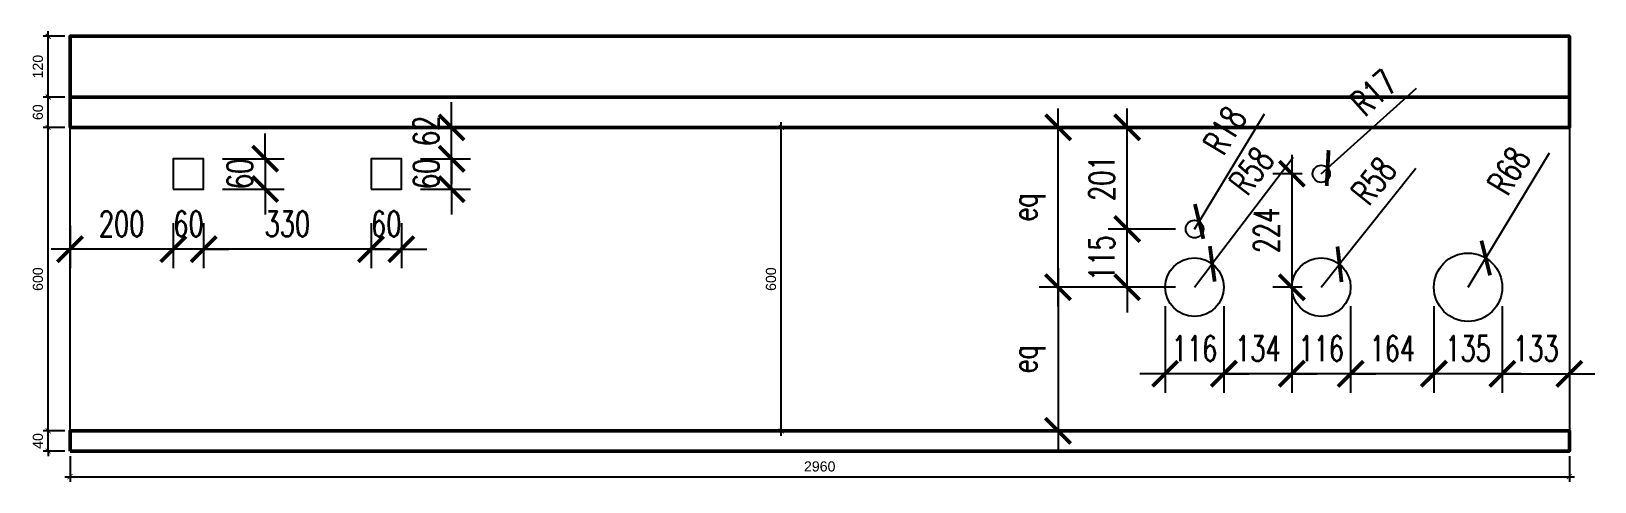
# Model space of a CAD drawing. Header units: millimetres. Extents: x 197 to 3284, y 255 to 1145.
import ezdxf

# ---------------------------------------------------------------- set-up
doc = ezdxf.new("R2010")
doc.units = ezdxf.units.MM
doc.layers.get('DEFPOINTS').update_dxf_attribs({"color": 250})
doc.layers.add('AA LINE', color=3, linetype='Continuous', lineweight=50)
for name, color, linetype in [('EWO_Ceiling', 9, 'Continuous'), ('EWO_Dimensions', 8, 'Continuous'), ('EWO_Metal', 3, 'Continuous')]:
    doc.layers.add(name, color=color, linetype=linetype)
doc.styles.add('025-SPX_main', font='simplex.shx', dxfattribs={"width": 0.7, "height": 50, "bigfont": 'bigfont.shx'})
doc.styles.add('Arial', font='arial.ttf')
doc.dimstyles.new('1-025', dxfattribs={"dimtxt": 50, "dimasz": 50, "dimexe": 37.5, "dimexo": 37.5, "dimgap": 25, "dimtad": 1, "dimdec": 0, "dimzin": 1, "dimdsep": 46, "dimtxsty": '025-SPX_main', "dimblk": 'ARCHTICK', "dimcen": 2.5, "dimdle": 37.5, "dimclrd": 8, "dimclre": 8, "dimclrt": 7, "dimadec": 0, "dimazin": 0, "dimtfac": 1, "dimtdec": 0, "dimtix": 1, "dimtmove": 1, "dimatfit": 3, "dimfxl": 1, "dimtolj": 1, "dimtzin": 1, "dimlwd": -1, "dimlwe": -1, "dimarcsym": 0})
doc.dimstyles.new('1.10AA', dxfattribs={"dimscale": 10, "dimtxt": 2, "dimasz": 1, "dimexe": 1, "dimexo": 1, "dimgap": 1, "dimtad": 1, "dimdec": 0, "dimtxsty": 'Arial', "dimblk": 'ARCHTICK', "dimcen": 1.5, "dimdle": 1, "dimclrd": 256, "dimclre": 256, "dimclrt": 7, "dimadec": 0, "dimazin": 0, "dimtfac": 1, "dimtdec": 0, "dimtix": 1, "dimtmove": 2, "dimatfit": 3, "dimldrblk": 'DOT', "dimfxl": 1, "dimarcsym": 0})

# ---------------------------------------------------------------- blocks, each defined once
blk = doc.blocks.new('_ArchTick')
at = {"color": 0, "linetype": 'ByBlock', "lineweight": 0, "const_width": 0.15}
blk.add_lwpolyline([(-0.5, -0.5), (0.5, 0.5)], dxfattribs=at)
blk = doc.blocks.new('*D33')
at = {"layer": 'DEFPOINTS', "color": 0, "ltscale": 4}
for p in [(868.1, 803.4), (928.1, 803.4), (928.1, 714.5)]:
    blk.add_point(p, dxfattribs=at)
at = {"layer": 'EWO_Dimensions', "color": 8, "ltscale": 4}
for p, q in [((868.1, 765.9), (868.1, 677)), ((928.1, 765.9), (928.1, 677)), ((868.1, 714.5), (818.1, 714.5)), ((868.1, 714.5), (928.1, 714.5)), ((928.1, 714.5), (978.1, 714.5))]:
    blk.add_line(p, q, dxfattribs=at)
at = {"layer": 'EWO_Dimensions', "color": 8, "ltscale": 4, "xscale": 50, "yscale": 50, "zscale": 50}
blk.add_blockref('_ArchTick', (868.1, 714.5), dxfattribs=at)
at = {"layer": 'EWO_Dimensions', "color": 8, "ltscale": 4, "xscale": 50, "yscale": 50, "zscale": 50, "rotation": 180}
blk.add_blockref('_ArchTick', (928.1, 714.5), dxfattribs=at)
at = {"layer": 'EWO_Dimensions', "color": 7, "ltscale": 4, "insert": (898.1, 764.5), "char_height": 50, "attachment_point": 5, "style": '025-SPX_main'}
blk.add_mtext('\\A1;60', dxfattribs=at)
blk = doc.blocks.new('*D34')
at = {"layer": 'DEFPOINTS', "color": 0, "ltscale": 4}
for p in [(537.7, 803.4), (868.1, 803.4), (537.7, 714.5)]:
    blk.add_point(p, dxfattribs=at)
at = {"layer": 'EWO_Dimensions', "color": 8, "ltscale": 4}
for p, q in [((537.7, 765.9), (537.7, 677)), ((868.1, 765.9), (868.1, 677)), ((905.6, 714.5), (500.2, 714.5))]:
    blk.add_line(p, q, dxfattribs=at)
at = {"layer": 'EWO_Dimensions', "color": 8, "ltscale": 4, "xscale": 50, "yscale": 50, "zscale": 50, "rotation": 180}
blk.add_blockref('_ArchTick', (537.7, 714.5), dxfattribs=at)
at = {"layer": 'EWO_Dimensions', "color": 8, "ltscale": 4, "xscale": 50, "yscale": 50, "zscale": 50}
blk.add_blockref('_ArchTick', (868.1, 714.5), dxfattribs=at)
at = {"layer": 'EWO_Dimensions', "color": 7, "ltscale": 4, "insert": (702.9, 764.5), "char_height": 50, "attachment_point": 5, "style": '025-SPX_main'}
blk.add_mtext('\\A1;330', dxfattribs=at)
blk = doc.blocks.new('*D35')
at = {"layer": 'DEFPOINTS', "color": 0, "ltscale": 4}
for p in [(477.7, 803.4), (537.7, 803.4), (477.7, 714.5)]:
    blk.add_point(p, dxfattribs=at)
at = {"layer": 'EWO_Dimensions', "color": 8, "ltscale": 4}
for p, q in [((477.7, 765.9), (477.7, 677)), ((537.7, 765.9), (537.7, 677)), ((477.7, 714.5), (427.7, 714.5)), ((537.7, 714.5), (477.7, 714.5)), ((537.7, 714.5), (587.7, 714.5))]:
    blk.add_line(p, q, dxfattribs=at)
at = {"layer": 'EWO_Dimensions', "color": 8, "ltscale": 4, "xscale": 50, "yscale": 50, "zscale": 50}
blk.add_blockref('_ArchTick', (477.7, 714.5), dxfattribs=at)
at = {"layer": 'EWO_Dimensions', "color": 8, "ltscale": 4, "xscale": 50, "yscale": 50, "zscale": 50, "rotation": 180}
blk.add_blockref('_ArchTick', (537.7, 714.5), dxfattribs=at)
at = {"layer": 'EWO_Dimensions', "color": 7, "ltscale": 4, "insert": (507.7, 764.5), "char_height": 50, "attachment_point": 5, "style": '025-SPX_main'}
blk.add_mtext('\\A1;60', dxfattribs=at)
blk = doc.blocks.new('*D36')
at = {"layer": 'DEFPOINTS', "color": 0, "ltscale": 4}
for p in [(477.7, 803.4), (273.9, 798.9), (273.9, 714.5)]:
    blk.add_point(p, dxfattribs=at)
at = {"layer": 'EWO_Dimensions', "color": 8, "ltscale": 4}
for p, q in [((273.9, 761.4), (273.9, 677)), ((477.7, 765.9), (477.7, 677)), ((515.2, 714.5), (236.4, 714.5))]:
    blk.add_line(p, q, dxfattribs=at)
at = {"layer": 'EWO_Dimensions', "color": 8, "ltscale": 4, "xscale": 50, "yscale": 50, "zscale": 50, "rotation": 180}
blk.add_blockref('_ArchTick', (273.9, 714.5), dxfattribs=at)
at = {"layer": 'EWO_Dimensions', "color": 8, "ltscale": 4, "xscale": 50, "yscale": 50, "zscale": 50}
blk.add_blockref('_ArchTick', (477.7, 714.5), dxfattribs=at)
at = {"layer": 'EWO_Dimensions', "color": 7, "ltscale": 4, "insert": (375.8, 764.5), "char_height": 50, "attachment_point": 5, "style": '025-SPX_main'}
blk.add_mtext('\\A1;200', dxfattribs=at)
blk = doc.blocks.new('*D37')
at = {"layer": 'DEFPOINTS', "color": 0, "ltscale": 4}
for p in [(537.7, 893.2), (537.7, 833.2), (659.2, 833.2)]:
    blk.add_point(p, dxfattribs=at)
at = {"layer": 'EWO_Dimensions', "color": 8, "ltscale": 4}
for p, q in [((659.2, 893.2), (659.2, 943.2)), ((575.2, 893.2), (696.7, 893.2)), ((659.2, 893.2), (659.2, 833.2)), ((575.2, 833.2), (696.7, 833.2)), ((659.2, 833.2), (659.2, 783.2))]:
    blk.add_line(p, q, dxfattribs=at)
at = {"layer": 'EWO_Dimensions', "color": 8, "ltscale": 4, "xscale": 50, "yscale": 50, "zscale": 50}
for p, rotation in [((659.2, 893.2), 270), ((659.2, 833.2), 90)]:
    blk.add_blockref('_ArchTick', p, dxfattribs=dict(at, rotation=rotation))
at = {"layer": 'EWO_Dimensions', "color": 7, "ltscale": 4, "insert": (609.2, 863.2), "char_height": 50, "attachment_point": 5, "rotation": 90, "style": '025-SPX_main'}
blk.add_mtext('\\A1;60', dxfattribs=at)
blk = doc.blocks.new('*D38')
at = {"layer": 'DEFPOINTS', "color": 0, "ltscale": 4}
for p in [(928.1, 893.2), (1027.3, 893.2), (928.1, 833.2)]:
    blk.add_point(p, dxfattribs=at)
at = {"layer": 'EWO_Dimensions', "color": 8, "ltscale": 4}
for p, q in [((1027.3, 893.2), (1027.3, 943.2)), ((965.6, 893.2), (1064.8, 893.2)), ((1027.3, 833.2), (1027.3, 893.2)), ((965.6, 833.2), (1064.8, 833.2)), ((1027.3, 833.2), (1027.3, 783.2))]:
    blk.add_line(p, q, dxfattribs=at)
at = {"layer": 'EWO_Dimensions', "color": 8, "ltscale": 4, "xscale": 50, "yscale": 50, "zscale": 50}
for p, rotation in [((1027.3, 893.2), 270), ((1027.3, 833.2), 90)]:
    blk.add_blockref('_ArchTick', p, dxfattribs=dict(at, rotation=rotation))
at = {"layer": 'EWO_Dimensions', "color": 7, "ltscale": 4, "insert": (977.3, 863.2), "char_height": 50, "attachment_point": 5, "rotation": 90, "style": '025-SPX_main'}
blk.add_mtext('\\A1;60', dxfattribs=at)
blk = doc.blocks.new('*D39')
at = {"layer": 'DEFPOINTS', "color": 0, "ltscale": 4}
for p in [(2493.9, 754.2), (2503, 769.2)]:
    blk.add_point(p, dxfattribs=at)
at = {"layer": 'EWO_Dimensions', "color": 8, "ltscale": 4}
for p in [(2631.3, 981), (2493.9, 754.2)]:
    blk.add_line(p, (2503, 769.2), dxfattribs=at)
at = {"layer": 'EWO_Dimensions', "color": 8, "ltscale": 4, "xscale": 50, "yscale": 50, "zscale": 50, "rotation": 238.792748042525}
blk.add_blockref('_ArchTick', (2503, 769.2), dxfattribs=at)
at = {"layer": 'EWO_Dimensions', "color": 7, "ltscale": 4, "insert": (2553.6, 949.1), "char_height": 50, "attachment_point": 5, "rotation": 58.7927, "style": '025-SPX_main'}
blk.add_mtext('\\A1;R18', dxfattribs=at)
blk = doc.blocks.new('*D40')
at = {"layer": 'DEFPOINTS', "color": 0, "ltscale": 4}
for p in [(2756.6, 874.8), (2744, 863.4)]:
    blk.add_point(p, dxfattribs=at)
at = {"layer": 'EWO_Dimensions', "color": 8, "ltscale": 4}
for p in [(2931.2, 1032.1), (2744, 863.4)]:
    blk.add_line(p, (2756.6, 874.8), dxfattribs=at)
at = {"layer": 'EWO_Dimensions', "color": 8, "ltscale": 4, "xscale": 50, "yscale": 50, "zscale": 50, "rotation": 222.0237621951942}
blk.add_blockref('_ArchTick', (2756.6, 874.8), dxfattribs=at)
at = {"layer": 'EWO_Dimensions', "color": 7, "ltscale": 4, "insert": (2847.5, 1024.1), "char_height": 50, "attachment_point": 5, "rotation": 42.0238, "style": '025-SPX_main'}
blk.add_mtext('\\A1;R17', dxfattribs=at)
blk = doc.blocks.new('*D41')
at = {"layer": 'DEFPOINTS', "color": 0, "ltscale": 4}
for p in [(3068.8, 697), (3033.9, 639.2)]:
    blk.add_point(p, dxfattribs=at)
at = {"layer": 'EWO_Dimensions', "color": 8, "ltscale": 4}
for p in [(3193.8, 903.9), (3033.9, 639.2)]:
    blk.add_line(p, (3068.8, 697), dxfattribs=at)
at = {"layer": 'EWO_Dimensions', "color": 8, "ltscale": 4, "xscale": 50, "yscale": 50, "zscale": 50, "rotation": 238.8739219582086}
blk.add_blockref('_ArchTick', (3068.8, 697), dxfattribs=at)
at = {"layer": 'EWO_Dimensions', "color": 7, "ltscale": 4, "insert": (3114.3, 869.1), "char_height": 50, "attachment_point": 5, "rotation": 58.8739, "style": '025-SPX_main'}
blk.add_mtext('\\A1;R68', dxfattribs=at)
blk = doc.blocks.new('*D42')
at = {"layer": 'DEFPOINTS', "color": 0, "ltscale": 4}
for p in [(2780.1, 684.6), (2744, 639.2)]:
    blk.add_point(p, dxfattribs=at)
at = {"layer": 'EWO_Dimensions', "color": 8, "ltscale": 4}
for p in [(2930.6, 873.7), (2744, 639.2)]:
    blk.add_line(p, (2780.1, 684.6), dxfattribs=at)
at = {"layer": 'EWO_Dimensions', "color": 8, "ltscale": 4, "xscale": 50, "yscale": 50, "zscale": 50, "rotation": 231.4727928063063}
blk.add_blockref('_ArchTick', (2780.1, 684.6), dxfattribs=at)
at = {"layer": 'EWO_Dimensions', "color": 7, "ltscale": 4, "insert": (2847.4, 849.4), "char_height": 50, "attachment_point": 5, "rotation": 51.4728, "style": '025-SPX_main'}
blk.add_mtext('\\A1;R58', dxfattribs=at)
blk = doc.blocks.new('*D43')
at = {"layer": 'DEFPOINTS', "color": 0, "ltscale": 4}
for p in [(2528.9, 685.4), (2493.8, 639.2)]:
    blk.add_point(p, dxfattribs=at)
at = {"layer": 'EWO_Dimensions', "color": 8, "ltscale": 4}
for p in [(2688.7, 895.3), (2493.8, 639.2)]:
    blk.add_line(p, (2528.9, 685.4), dxfattribs=at)
at = {"layer": 'EWO_Dimensions', "color": 8, "ltscale": 4, "xscale": 50, "yscale": 50, "zscale": 50, "rotation": 232.7230496760021}
blk.add_blockref('_ArchTick', (2528.9, 685.4), dxfattribs=at)
at = {"layer": 'EWO_Dimensions', "color": 7, "ltscale": 4, "insert": (2606.1, 869.2), "char_height": 50, "attachment_point": 5, "rotation": 52.723, "style": '025-SPX_main'}
blk.add_mtext('\\A1;R58', dxfattribs=at)
blk = doc.blocks.new('*D44')
at = {"layer": 'DEFPOINTS', "color": 0, "ltscale": 4}
for p in [(2360.8, 754.2), (2493.9, 754.2), (2493.8, 639.2)]:
    blk.add_point(p, dxfattribs=at)
at = {"layer": 'EWO_Dimensions', "color": 8, "ltscale": 4}
for p, q in [((2360.8, 754.2), (2360.8, 804.2)), ((2456.4, 754.2), (2323.3, 754.2)), ((2360.8, 639.2), (2360.8, 754.2)), ((2456.3, 639.2), (2323.3, 639.2)), ((2360.8, 639.2), (2360.8, 589.2))]:
    blk.add_line(p, q, dxfattribs=at)
at = {"layer": 'EWO_Dimensions', "color": 8, "ltscale": 4, "xscale": 50, "yscale": 50, "zscale": 50}
for p, rotation in [((2360.8, 754.2), 270), ((2360.8, 639.2), 90)]:
    blk.add_blockref('_ArchTick', p, dxfattribs=dict(at, rotation=rotation))
at = {"layer": 'EWO_Dimensions', "color": 7, "ltscale": 4, "insert": (2310.8, 696.7), "char_height": 50, "attachment_point": 5, "rotation": 90, "style": '025-SPX_main'}
blk.add_mtext('\\A1;115', dxfattribs=at)
blk = doc.blocks.new('*D45')
at = {"layer": 'DEFPOINTS', "color": 0, "ltscale": 4}
for p in [(2744, 863.4), (2686, 639.2), (2744, 639.2)]:
    blk.add_point(p, dxfattribs=at)
at = {"layer": 'EWO_Dimensions', "color": 8, "ltscale": 4}
for p, q in [((2686, 900.9), (2686, 601.7)), ((2706.5, 863.4), (2648.5, 863.4)), ((2706.5, 639.2), (2648.5, 639.2))]:
    blk.add_line(p, q, dxfattribs=at)
at = {"layer": 'EWO_Dimensions', "color": 8, "ltscale": 4, "xscale": 50, "yscale": 50, "zscale": 50}
for p, rotation in [((2686, 863.4), 90), ((2686, 639.2), 270)]:
    blk.add_blockref('_ArchTick', p, dxfattribs=dict(at, rotation=rotation))
at = {"layer": 'EWO_Dimensions', "color": 7, "ltscale": 4, "insert": (2636, 751.3), "char_height": 50, "attachment_point": 5, "rotation": 90, "style": '025-SPX_main'}
blk.add_mtext('\\A1;224', dxfattribs=at)
blk = doc.blocks.new('*D46')
at = {"layer": 'DEFPOINTS', "color": 0, "ltscale": 4}
for p in [(3101.4, 639.2), (3233.9, 639.2), (3233.9, 468.1)]:
    blk.add_point(p, dxfattribs=at)
at = {"layer": 'EWO_Dimensions', "color": 8, "ltscale": 4}
for p, q in [((3101.4, 601.7), (3101.4, 430.6)), ((3233.9, 601.7), (3233.9, 430.6)), ((3101.4, 468.1), (3051.4, 468.1)), ((3101.4, 468.1), (3233.9, 468.1)), ((3233.9, 468.1), (3283.9, 468.1))]:
    blk.add_line(p, q, dxfattribs=at)
at = {"layer": 'EWO_Dimensions', "color": 8, "ltscale": 4, "xscale": 50, "yscale": 50, "zscale": 50}
blk.add_blockref('_ArchTick', (3101.4, 468.1), dxfattribs=at)
at = {"layer": 'EWO_Dimensions', "color": 8, "ltscale": 4, "xscale": 50, "yscale": 50, "zscale": 50, "rotation": 180}
blk.add_blockref('_ArchTick', (3233.9, 468.1), dxfattribs=at)
at = {"layer": 'EWO_Dimensions', "color": 7, "ltscale": 4, "insert": (3167.7, 518.1), "char_height": 50, "attachment_point": 5, "style": '025-SPX_main'}
blk.add_mtext('\\A1;133', dxfattribs=at)
blk = doc.blocks.new('*D47')
at = {"layer": 'DEFPOINTS', "color": 0, "ltscale": 4}
for p in [(2966.4, 639.2), (3101.4, 639.2), (2966.4, 468.1)]:
    blk.add_point(p, dxfattribs=at)
at = {"layer": 'EWO_Dimensions', "color": 8, "ltscale": 4}
for p, q in [((2966.4, 601.7), (2966.4, 430.6)), ((3101.4, 601.7), (3101.4, 430.6)), ((3138.9, 468.1), (2928.9, 468.1))]:
    blk.add_line(p, q, dxfattribs=at)
at = {"layer": 'EWO_Dimensions', "color": 8, "ltscale": 4, "xscale": 50, "yscale": 50, "zscale": 50, "rotation": 180}
blk.add_blockref('_ArchTick', (2966.4, 468.1), dxfattribs=at)
at = {"layer": 'EWO_Dimensions', "color": 8, "ltscale": 4, "xscale": 50, "yscale": 50, "zscale": 50}
blk.add_blockref('_ArchTick', (3101.4, 468.1), dxfattribs=at)
at = {"layer": 'EWO_Dimensions', "color": 7, "ltscale": 4, "insert": (3033.9, 518.1), "char_height": 50, "attachment_point": 5, "style": '025-SPX_main'}
blk.add_mtext('\\A1;135', dxfattribs=at)
blk = doc.blocks.new('*D48')
at = {"layer": 'DEFPOINTS', "color": 0, "ltscale": 4}
for p in [(2802, 639.2), (2966.4, 639.2), (2802, 468.1)]:
    blk.add_point(p, dxfattribs=at)
at = {"layer": 'EWO_Dimensions', "color": 8, "ltscale": 4}
for p, q in [((2802, 601.7), (2802, 430.6)), ((2966.4, 601.7), (2966.4, 430.6)), ((3003.9, 468.1), (2764.5, 468.1))]:
    blk.add_line(p, q, dxfattribs=at)
at = {"layer": 'EWO_Dimensions', "color": 8, "ltscale": 4, "xscale": 50, "yscale": 50, "zscale": 50, "rotation": 180}
blk.add_blockref('_ArchTick', (2802, 468.1), dxfattribs=at)
at = {"layer": 'EWO_Dimensions', "color": 8, "ltscale": 4, "xscale": 50, "yscale": 50, "zscale": 50}
blk.add_blockref('_ArchTick', (2966.4, 468.1), dxfattribs=at)
at = {"layer": 'EWO_Dimensions', "color": 7, "ltscale": 4, "insert": (2884.2, 518.1), "char_height": 50, "attachment_point": 5, "style": '025-SPX_main'}
blk.add_mtext('\\A1;164', dxfattribs=at)
blk = doc.blocks.new('*D49')
at = {"layer": 'DEFPOINTS', "color": 0, "ltscale": 4}
for p in [(2686, 639.2), (2802, 639.2), (2686, 468.1)]:
    blk.add_point(p, dxfattribs=at)
at = {"layer": 'EWO_Dimensions', "color": 8, "ltscale": 4}
for p, q in [((2686, 601.7), (2686, 430.6)), ((2802, 601.7), (2802, 430.6)), ((2686, 468.1), (2636, 468.1)), ((2802, 468.1), (2686, 468.1)), ((2802, 468.1), (2852, 468.1))]:
    blk.add_line(p, q, dxfattribs=at)
at = {"layer": 'EWO_Dimensions', "color": 8, "ltscale": 4, "xscale": 50, "yscale": 50, "zscale": 50}
blk.add_blockref('_ArchTick', (2686, 468.1), dxfattribs=at)
at = {"layer": 'EWO_Dimensions', "color": 8, "ltscale": 4, "xscale": 50, "yscale": 50, "zscale": 50, "rotation": 180}
blk.add_blockref('_ArchTick', (2802, 468.1), dxfattribs=at)
at = {"layer": 'EWO_Dimensions', "color": 7, "ltscale": 4, "insert": (2744, 518.1), "char_height": 50, "attachment_point": 5, "style": '025-SPX_main'}
blk.add_mtext('\\A1;116', dxfattribs=at)
blk = doc.blocks.new('*D50')
at = {"layer": 'DEFPOINTS', "color": 0, "ltscale": 4}
for p in [(2551.8, 639.2), (2686, 639.2), (2551.8, 468.1)]:
    blk.add_point(p, dxfattribs=at)
at = {"layer": 'EWO_Dimensions', "color": 8, "ltscale": 4}
for p, q in [((2551.8, 601.7), (2551.8, 430.6)), ((2686, 601.7), (2686, 430.6)), ((2551.8, 468.1), (2501.8, 468.1)), ((2686, 468.1), (2551.8, 468.1)), ((2686, 468.1), (2736, 468.1))]:
    blk.add_line(p, q, dxfattribs=at)
at = {"layer": 'EWO_Dimensions', "color": 8, "ltscale": 4, "xscale": 50, "yscale": 50, "zscale": 50}
blk.add_blockref('_ArchTick', (2551.8, 468.1), dxfattribs=at)
at = {"layer": 'EWO_Dimensions', "color": 8, "ltscale": 4, "xscale": 50, "yscale": 50, "zscale": 50, "rotation": 180}
blk.add_blockref('_ArchTick', (2686, 468.1), dxfattribs=at)
at = {"layer": 'EWO_Dimensions', "color": 7, "ltscale": 4, "insert": (2618.9, 518.1), "char_height": 50, "attachment_point": 5, "style": '025-SPX_main'}
blk.add_mtext('\\A1;134', dxfattribs=at)
blk = doc.blocks.new('*D51')
at = {"layer": 'DEFPOINTS', "color": 0, "ltscale": 4}
for p in [(2435.8, 639.2), (2551.8, 639.2), (2435.8, 468.1)]:
    blk.add_point(p, dxfattribs=at)
at = {"layer": 'EWO_Dimensions', "color": 8, "ltscale": 4}
for p, q in [((2435.8, 601.7), (2435.8, 430.6)), ((2551.8, 601.7), (2551.8, 430.6)), ((2435.8, 468.1), (2385.8, 468.1)), ((2551.8, 468.1), (2435.8, 468.1)), ((2551.8, 468.1), (2601.8, 468.1))]:
    blk.add_line(p, q, dxfattribs=at)
at = {"layer": 'EWO_Dimensions', "color": 8, "ltscale": 4, "xscale": 50, "yscale": 50, "zscale": 50}
blk.add_blockref('_ArchTick', (2435.8, 468.1), dxfattribs=at)
at = {"layer": 'EWO_Dimensions', "color": 8, "ltscale": 4, "xscale": 50, "yscale": 50, "zscale": 50, "rotation": 180}
blk.add_blockref('_ArchTick', (2551.8, 468.1), dxfattribs=at)
at = {"layer": 'EWO_Dimensions', "color": 7, "ltscale": 4, "insert": (2493.8, 518.1), "char_height": 50, "attachment_point": 5, "style": '025-SPX_main'}
blk.add_mtext('\\A1;116', dxfattribs=at)
blk = doc.blocks.new('*D52')
at = {"layer": 'DEFPOINTS', "color": 0, "ltscale": 4}
for p in [(928.1, 955.2), (1027.3, 955.2), (928.1, 893.2)]:
    blk.add_point(p, dxfattribs=at)
at = {"layer": 'EWO_Dimensions', "color": 8, "ltscale": 4}
for p, q in [((1027.3, 955.2), (1027.3, 1005.2)), ((965.6, 955.2), (1064.8, 955.2)), ((1027.3, 893.2), (1027.3, 955.2)), ((965.6, 893.2), (1064.8, 893.2)), ((1027.3, 893.2), (1027.3, 843.2))]:
    blk.add_line(p, q, dxfattribs=at)
at = {"layer": 'EWO_Dimensions', "color": 8, "ltscale": 4, "xscale": 50, "yscale": 50, "zscale": 50}
for p, rotation in [((1027.3, 955.2), 270), ((1027.3, 893.2), 90)]:
    blk.add_blockref('_ArchTick', p, dxfattribs=dict(at, rotation=rotation))
at = {"layer": 'EWO_Dimensions', "color": 7, "ltscale": 4, "insert": (977.3, 924.2), "char_height": 50, "attachment_point": 5, "rotation": 90, "style": '025-SPX_main'}
blk.add_mtext('\\A1;{\\Fsimplex,bigfont|c163;  62}', dxfattribs=at)
blk = doc.blocks.new('*D53')
at = {"layer": 'DEFPOINTS', "color": 0, "ltscale": 4}
for p in [(2493.8, 639.2), (2224.5, 355.2), (2493.8, 355.2)]:
    blk.add_point(p, dxfattribs=at)
at = {"layer": 'EWO_Dimensions', "color": 8, "ltscale": 4}
for p, q in [((2224.5, 676.7), (2224.5, 317.7)), ((2456.3, 639.2), (2187, 639.2)), ((2456.3, 355.2), (2187, 355.2))]:
    blk.add_line(p, q, dxfattribs=at)
at = {"layer": 'EWO_Dimensions', "color": 8, "ltscale": 4, "xscale": 50, "yscale": 50, "zscale": 50}
for p, rotation in [((2224.5, 639.2), 90), ((2224.5, 355.2), 270)]:
    blk.add_blockref('_ArchTick', p, dxfattribs=dict(at, rotation=rotation))
at = {"layer": 'EWO_Dimensions', "color": 7, "ltscale": 4, "insert": (2166.2, 497.2), "char_height": 50, "attachment_point": 5, "rotation": 90, "style": '025-SPX_main'}
blk.add_mtext('\\A1;{\\Fsimplex,bigfont|c163;eq }', dxfattribs=at)
blk = doc.blocks.new('*D54')
at = {"layer": 'DEFPOINTS', "color": 0, "ltscale": 4}
for p in [(2224.5, 955.2), (2493.8, 955.2), (2493.8, 639.2)]:
    blk.add_point(p, dxfattribs=at)
at = {"layer": 'EWO_Dimensions', "color": 8, "ltscale": 4}
for p, q in [((2224.5, 601.7), (2224.5, 992.7)), ((2456.3, 955.2), (2187, 955.2)), ((2456.3, 639.2), (2187, 639.2))]:
    blk.add_line(p, q, dxfattribs=at)
at = {"layer": 'EWO_Dimensions', "color": 8, "ltscale": 4, "xscale": 50, "yscale": 50, "zscale": 50}
for p, rotation in [((2224.5, 955.2), 90), ((2224.5, 639.2), 270)]:
    blk.add_blockref('_ArchTick', p, dxfattribs=dict(at, rotation=rotation))
at = {"layer": 'EWO_Dimensions', "color": 7, "ltscale": 4, "insert": (2166.2, 797.2), "char_height": 50, "attachment_point": 5, "rotation": 90, "style": '025-SPX_main'}
blk.add_mtext('\\A1;{\\Fsimplex,bigfont|c163;eq }', dxfattribs=at)
blk = doc.blocks.new('*D55')
at = {"layer": 'DEFPOINTS', "color": 0, "ltscale": 4}
for p in [(2360.8, 955.2), (2493.8, 955.2), (2493.9, 754.2)]:
    blk.add_point(p, dxfattribs=at)
at = {"layer": 'EWO_Dimensions', "color": 8, "ltscale": 4}
for p, q in [((2360.8, 716.7), (2360.8, 992.7)), ((2456.3, 955.2), (2323.3, 955.2)), ((2456.4, 754.2), (2323.3, 754.2))]:
    blk.add_line(p, q, dxfattribs=at)
at = {"layer": 'EWO_Dimensions', "color": 8, "ltscale": 4, "xscale": 50, "yscale": 50, "zscale": 50}
for p, rotation in [((2360.8, 955.2), 90), ((2360.8, 754.2), 270)]:
    blk.add_blockref('_ArchTick', p, dxfattribs=dict(at, rotation=rotation))
at = {"layer": 'EWO_Dimensions', "color": 7, "ltscale": 4, "insert": (2310.8, 854.7), "char_height": 50, "attachment_point": 5, "rotation": 90, "style": '025-SPX_main'}
blk.add_mtext('\\A1;201', dxfattribs=at)
blk = doc.blocks.new('*D56')
at = {"layer": 'AA LINE', "lineweight": -2, "ltscale": 4}
for p, q in [((1678, 345.2), (1678, 965.2)), ((1774, 955.2), (1668, 955.2)), ((1774, 355.2), (1668, 355.2))]:
    blk.add_line(p, q, dxfattribs=at)
at = {"layer": 'DEFPOINTS', "color": 0, "ltscale": 4}
for p in [(1678, 955.2), (1784, 955.2), (1784, 355.2)]:
    blk.add_point(p, dxfattribs=at)
at = {"layer": 'AA LINE', "lineweight": -2, "ltscale": 4, "xscale": 10, "yscale": 10, "zscale": 10}
for p, rotation in [((1678, 955.2), 90), ((1678, 355.2), 270)]:
    blk.add_blockref('_ArchTick', p, dxfattribs=dict(at, rotation=rotation))
at = {"layer": 'AA LINE', "color": 7, "ltscale": 4, "insert": (1657.8, 655.2), "char_height": 20, "attachment_point": 5, "rotation": 90, "style": 'Arial'}
blk.add_mtext('600', dxfattribs=at)
blk = doc.blocks.new('_Dot')
at = {"color": 0, "linetype": 'ByBlock', "lineweight": -2}
blk.add_line((-0.5, 0), (-1, 0), dxfattribs=at)
at = {"color": 0, "linetype": 'ByBlock', "const_width": 0.5}
blk.add_lwpolyline([(-0.25, 0, 1), (0.25, 0, 1)], format="xyb", close=True, dxfattribs=at)
blk = doc.blocks.new('*D57')
at = {"layer": 'AA LINE', "lineweight": -2, "ltscale": 4}
for p, q in [((230.7, 345.2), (230.7, 965.2)), ((263.9, 955.2), (220.7, 955.2)), ((263.9, 355.2), (220.7, 355.2))]:
    blk.add_line(p, q, dxfattribs=at)
at = {"layer": 'DEFPOINTS', "color": 0, "ltscale": 4}
for p in [(230.7, 955.2), (273.9, 955.2), (273.9, 355.2)]:
    blk.add_point(p, dxfattribs=at)
at = {"layer": 'AA LINE', "lineweight": -2, "ltscale": 4, "xscale": 10, "yscale": 10, "zscale": 10}
for p, rotation in [((230.7, 955.2), 90), ((230.7, 355.2), 270)]:
    blk.add_blockref('_ArchTick', p, dxfattribs=dict(at, rotation=rotation))
at = {"layer": 'AA LINE', "color": 7, "ltscale": 4, "insert": (210.5, 655.2), "char_height": 20, "attachment_point": 5, "rotation": 90, "style": 'Arial'}
blk.add_mtext('600', dxfattribs=at)
blk = doc.blocks.new('*D58')
at = {"layer": 'AA LINE', "lineweight": -2, "ltscale": 4}
for p, q in [((230.7, 945.2), (230.7, 1025.2)), ((263.9, 1015.2), (220.7, 1015.2)), ((263.9, 955.2), (220.7, 955.2))]:
    blk.add_line(p, q, dxfattribs=at)
at = {"layer": 'DEFPOINTS', "color": 0, "ltscale": 4}
for p in [(230.7, 1015.2), (273.9, 1015.2), (273.9, 955.2)]:
    blk.add_point(p, dxfattribs=at)
at = {"layer": 'AA LINE', "lineweight": -2, "ltscale": 4, "xscale": 10, "yscale": 10, "zscale": 10}
for p, rotation in [((230.7, 1015.2), 90), ((230.7, 955.2), 270)]:
    blk.add_blockref('_ArchTick', p, dxfattribs=dict(at, rotation=rotation))
at = {"layer": 'AA LINE', "color": 7, "ltscale": 4, "insert": (210.5, 985.2), "char_height": 20, "attachment_point": 5, "rotation": 90, "style": 'Arial'}
blk.add_mtext('60', dxfattribs=at)
blk = doc.blocks.new('*D59')
at = {"layer": 'AA LINE', "lineweight": -2, "ltscale": 4}
for p, q in [((263.9, 355.2), (220.7, 355.2)), ((230.7, 355.2), (230.7, 365.2)), ((230.7, 315.2), (230.7, 355.2)), ((263.9, 315.2), (220.7, 315.2)), ((230.7, 315.2), (230.7, 305.2))]:
    blk.add_line(p, q, dxfattribs=at)
at = {"layer": 'DEFPOINTS', "color": 0, "ltscale": 4}
for p in [(230.7, 355.2), (273.9, 355.2), (273.9, 315.2)]:
    blk.add_point(p, dxfattribs=at)
at = {"layer": 'AA LINE', "lineweight": -2, "ltscale": 4, "xscale": 10, "yscale": 10, "zscale": 10}
for p, rotation in [((230.7, 355.2), 270), ((230.7, 315.2), 90)]:
    blk.add_blockref('_ArchTick', p, dxfattribs=dict(at, rotation=rotation))
at = {"layer": 'AA LINE', "color": 7, "ltscale": 4, "insert": (210.5, 335.2), "char_height": 20, "attachment_point": 5, "rotation": 90, "style": 'Arial'}
blk.add_mtext('40', dxfattribs=at)
blk = doc.blocks.new('*D60')
at = {"layer": 'AA LINE', "lineweight": -2, "ltscale": 4}
for p, q in [((273.9, 305.2), (273.9, 254.6)), ((3233.9, 305.2), (3233.9, 254.6)), ((263.9, 264.6), (3243.9, 264.6))]:
    blk.add_line(p, q, dxfattribs=at)
at = {"layer": 'DEFPOINTS', "color": 0, "ltscale": 4}
for p in [(273.9, 315.2), (3233.9, 315.2), (3233.9, 264.6)]:
    blk.add_point(p, dxfattribs=at)
at = {"layer": 'AA LINE', "lineweight": -2, "ltscale": 4, "xscale": 10, "yscale": 10, "zscale": 10, "rotation": 180}
blk.add_blockref('_ArchTick', (273.9, 264.6), dxfattribs=at)
at = {"layer": 'AA LINE', "lineweight": -2, "ltscale": 4, "xscale": 10, "yscale": 10, "zscale": 10}
blk.add_blockref('_ArchTick', (3233.9, 264.6), dxfattribs=at)
at = {"layer": 'AA LINE', "color": 7, "ltscale": 4, "insert": (1753.9, 284.8), "char_height": 20, "attachment_point": 5, "style": 'Arial'}
blk.add_mtext('2960', dxfattribs=at)
blk = doc.blocks.new('*D61')
at = {"layer": 'AA LINE', "lineweight": -2, "ltscale": 4}
for p, q in [((230.7, 1005.2), (230.7, 1145.2)), ((263.9, 1135.2), (220.7, 1135.2)), ((263.9, 1015.2), (220.7, 1015.2))]:
    blk.add_line(p, q, dxfattribs=at)
at = {"layer": 'DEFPOINTS', "color": 0, "ltscale": 4}
for p in [(230.7, 1135.2), (273.9, 1135.2), (273.9, 1015.2)]:
    blk.add_point(p, dxfattribs=at)
at = {"layer": 'AA LINE', "lineweight": -2, "ltscale": 4, "xscale": 10, "yscale": 10, "zscale": 10}
for p, rotation in [((230.7, 1135.2), 90), ((230.7, 1015.2), 270)]:
    blk.add_blockref('_ArchTick', p, dxfattribs=dict(at, rotation=rotation))
at = {"layer": 'AA LINE', "color": 7, "ltscale": 4, "insert": (210.5, 1075.2), "char_height": 20, "attachment_point": 5, "rotation": 90, "style": 'Arial'}
blk.add_mtext('120', dxfattribs=at)

msp = doc.modelspace()

# ---------------------------------------------------------------- linework, layer by layer
at = {"color": 1, "linetype": 'Continuous'}
for points in [[(477.7, 833.2), (537.7, 833.2), (537.7, 893.2), (477.7, 893.2)], [(868.1, 833.2), (928.1, 833.2), (928.1, 893.2), (868.1, 893.2)]]:
    msp.add_lwpolyline(points, close=True, dxfattribs=at)
at = {"layer": 'AA LINE', "color": 8, "ltscale": 4}
for points in [[(273.9, 1015.2), (3233.9, 1015.2), (3233.9, 1135.2), (273.9, 1135.2)], [(273.9, 955.2), (3233.9, 955.2), (3233.9, 1015.2), (273.9, 1015.2)], [(273.9, 315.2), (3233.9, 315.2), (3233.9, 355.2), (273.9, 355.2)]]:
    msp.add_lwpolyline(points, close=True, dxfattribs=at)
at = {"layer": 'EWO_Ceiling', "color": 5, "ltscale": 4}
msp.add_lwpolyline([(273.9, 955.2), (3233.9, 955.2), (3233.9, 355.2), (273.9, 355.2)], close=True, dxfattribs=at)
at = {"layer": 'EWO_Metal', "color": 10, "ltscale": 4}
for centre, radius in [((2744, 863.4), 17), ((2493.9, 754.2), 17.5), ((2493.8, 639.2), 58), ((2744, 639.2), 58), ((3033.9, 639.2), 67.5)]:
    msp.add_circle(centre, radius, dxfattribs=at)

# ---------------------------------------------------------------- dimensions: what is measured, and where the dimension line sits
at = {"layer": 'AA LINE', "color": 8, "ltscale": 4}
for base, p1, p2, picture, middle in [((230.7, 1135.2), (273.9, 1015.2), (273.9, 1135.2), '*D61', (210.5, 1075.2)), ((230.7, 1015.2), (273.9, 955.2), (273.9, 1015.2), '*D58', (210.5, 985.2)), ((230.7, 955.2), (273.9, 355.2), (273.9, 955.2), '*D57', (210.5, 655.2)), ((1678, 955.2), (1784, 355.2), (1784, 955.2), '*D56', (1657.8, 655.2)), ((230.7, 355.2), (273.9, 315.2), (273.9, 355.2), '*D59', (210.5, 335.2))]:
    dim = msp.add_linear_dim(base=base, p1=p1, p2=p2, angle=90, dimstyle='1.10AA', override={"dimtfill": 1}, dxfattribs=at)
    dim.commit()
    dim.dimension.update_dxf_attribs({"geometry": picture, "text_midpoint": middle})
dim = msp.add_linear_dim(base=(3233.9, 264.6), p1=(273.9, 315.2), p2=(3233.9, 315.2), dimstyle='1.10AA', override={"dimtfill": 1}, dxfattribs=at)
dim.commit()
dim.dimension.update_dxf_attribs({"geometry": '*D60', "text_midpoint": (1753.9, 284.8)})
at = {"layer": 'EWO_Dimensions', "color": 0, "ltscale": 4}
for center, mpoint, picture, middle in [((2744, 863.4), (2756.6, 874.8), '*D40', (2847.5, 1024.1)), ((3033.9, 639.2), (3068.8, 697), '*D41', (3114.3, 869.1)), ((2744, 639.2), (2780.1, 684.6), '*D42', (2847.4, 849.4))]:
    dim = msp.add_radius_dim(center=center, mpoint=mpoint, dimstyle='1-025', dxfattribs=at)
    dim.commit()
    dim.dimension.update_dxf_attribs({"geometry": picture, "text_midpoint": middle})
for base, p1, p2, text, picture, middle in [((1027.3, 955.2), (928.1, 893.2), (928.1, 955.2), '{\\Fsimplex,bigfont|c163;  <>}', '*D52', (977.3, 924.2)), ((2224.5, 955.2), (2493.8, 639.2), (2493.8, 955.2), '{\\Fsimplex,bigfont|c163;eq }', '*D54', (2166.2, 797.2)), ((2224.5, 355.2), (2493.8, 639.2), (2493.8, 355.2), '{\\Fsimplex,bigfont|c163;eq }', '*D53', (2166.2, 497.2))]:
    dim = msp.add_linear_dim(base=base, p1=p1, p2=p2, angle=90, text=text, dimstyle='1-025', dxfattribs=at)
    dim.commit()
    dim.dimension.update_dxf_attribs({"geometry": picture, "text_midpoint": middle})
for base, p1, p2, picture, middle in [((2360.8, 955.2), (2493.9, 754.2), (2493.8, 955.2), '*D55', (2310.8, 854.7)), ((659.2, 833.2), (537.7, 893.2), (537.7, 833.2), '*D37', (609.2, 863.2)), ((1027.3, 893.2), (928.1, 833.2), (928.1, 893.2), '*D38', (977.3, 863.2)), ((2686, 639.2), (2744, 863.4), (2744, 639.2), '*D45', (2636, 751.3)), ((2360.8, 754.2), (2493.8, 639.2), (2493.9, 754.2), '*D44', (2310.8, 696.7))]:
    dim = msp.add_linear_dim(base=base, p1=p1, p2=p2, angle=90, dimstyle='1-025', dxfattribs=at)
    dim.commit()
    dim.dimension.update_dxf_attribs({"geometry": picture, "text_midpoint": middle})
for center, mpoint, picture, middle in [((2493.9, 754.2), (2503, 769.2), '*D39', (2596.3, 923.2)), ((2493.8, 639.2), (2528.9, 685.4), '*D43', (2645.8, 839))]:
    dim = msp.add_radius_dim(center=center, mpoint=mpoint, dimstyle='1-025', dxfattribs=at)
    dim.commit()
    dim.dimension.update_dxf_attribs({"geometry": picture, "text_midpoint": middle, "dimtype": 164})
dim = msp.add_linear_dim(base=(273.9, 714.5), p1=(477.7, 803.4), p2=(273.9, 798.9), text='200', dimstyle='1-025', dxfattribs=at)
dim.commit()
dim.dimension.update_dxf_attribs({"geometry": '*D36', "text_midpoint": (375.8, 764.5)})
for base, p1, p2, picture, middle in [((477.7, 714.5), (537.7, 803.4), (477.7, 803.4), '*D35', (507.7, 764.5)), ((537.7, 714.5), (868.1, 803.4), (537.7, 803.4), '*D34', (702.9, 764.5)), ((928.1, 714.5), (868.1, 803.4), (928.1, 803.4), '*D33', (898.1, 764.5)), ((2435.8, 468.1), (2551.8, 639.2), (2435.8, 639.2), '*D51', (2493.8, 518.1)), ((2551.8, 468.1), (2686, 639.2), (2551.8, 639.2), '*D50', (2618.9, 518.1)), ((2686, 468.1), (2802, 639.2), (2686, 639.2), '*D49', (2744, 518.1)), ((2802, 468.1), (2966.4, 639.2), (2802, 639.2), '*D48', (2884.2, 518.1)), ((2966.4, 468.1), (3101.4, 639.2), (2966.4, 639.2), '*D47', (3033.9, 518.1)), ((3233.9372123, 468.1483408), (3101.4372123, 639.2246063), (3233.9372123, 639.2246063), '*D46', (3167.6872123, 518.1483408))]:
    dim = msp.add_linear_dim(base=base, p1=p1, p2=p2, dimstyle='1-025', dxfattribs=at)
    dim.commit()
    dim.dimension.update_dxf_attribs({"geometry": picture, "text_midpoint": middle})

doc.saveas('drawing.dxf')
